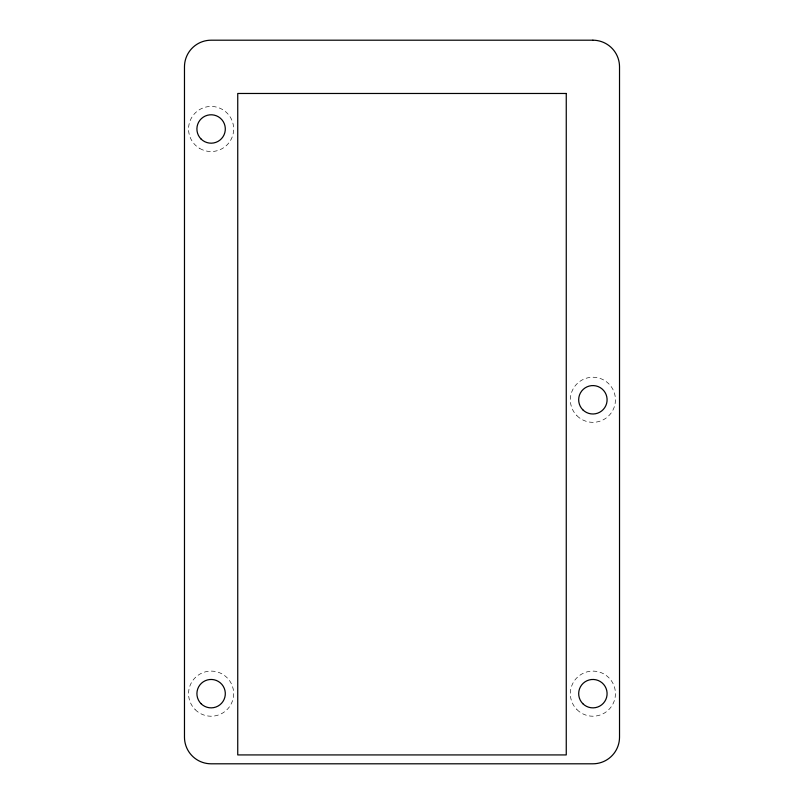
<?xml version="1.0" encoding="UTF-8"?>
<svg xmlns="http://www.w3.org/2000/svg" width="804" height="804" viewBox="0 0 804 804"><rect width="100%" height="100%" fill="white"/><g stroke="black" fill="none" stroke-linecap="round" stroke-linejoin="round"><path stroke-width="0.6" stroke-dasharray="4.02 3.01" d="M576.94 415.728A22.552 22.552 0 0 0 614.668 405.618A22.552 22.552 0 0 0 587.051 378.001A22.552 22.552 0 0 0 576.94 415.728M199.834 148.519A22.552 22.552 0 0 0 233.662 128.982A22.552 22.552 0 0 0 199.834 109.455A22.552 22.552 0 0 0 199.834 148.519M576.94 709.61A22.552 22.552 0 0 0 614.668 699.5A22.552 22.552 0 0 0 587.051 671.873A22.552 22.552 0 0 0 576.94 709.61M195.161 709.61A22.552 22.552 0 0 0 232.899 699.5A22.552 22.552 0 0 0 205.271 671.873A22.552 22.552 0 0 0 195.161 709.61"/><path stroke-width="1.21" d="M592.89 40.2L211.11 40.2A26.632 26.632 0 0 0 184.478 66.832L184.478 737.167A26.632 26.632 0 0 0 211.11 763.8L592.89 763.8A26.632 26.632 0 0 0 619.522 737.167L619.522 66.832A26.632 26.632 0 0 0 592.89 40.2M566.257 93.475L237.743 93.475L237.743 754.926L566.257 754.926L566.257 93.475M582.84 409.829A14.201 14.201 0 0 0 606.608 403.457A14.201 14.201 0 0 0 589.211 386.061A14.201 14.201 0 0 0 582.84 409.829M201.07 139.032A14.201 14.201 0 0 0 224.829 132.66A14.201 14.201 0 0 0 207.432 115.263A14.201 14.201 0 0 0 201.07 139.032M582.84 703.701A14.201 14.201 0 0 0 606.608 697.339A14.201 14.201 0 0 0 589.211 679.943A14.201 14.201 0 0 0 582.84 703.701M201.07 703.701A14.201 14.201 0 0 0 224.829 697.339A14.201 14.201 0 0 0 207.432 679.943A14.201 14.201 0 0 0 201.07 703.701"/></g></svg>
